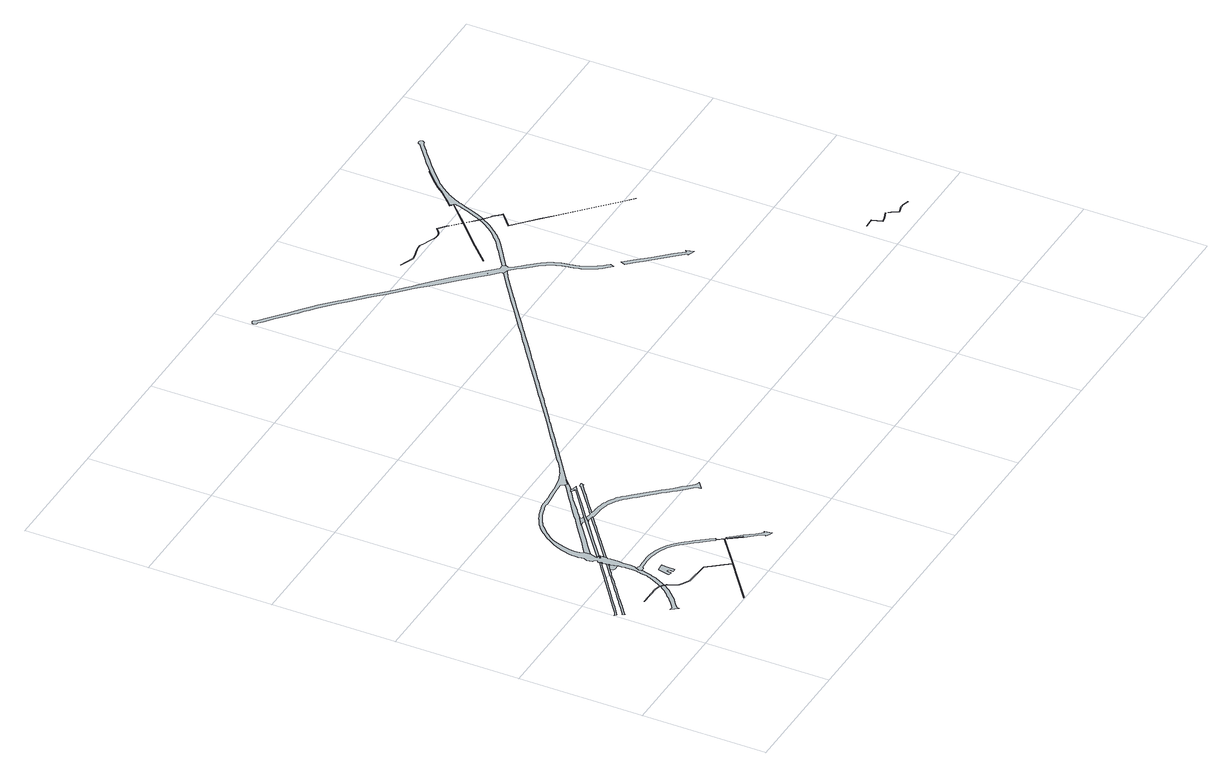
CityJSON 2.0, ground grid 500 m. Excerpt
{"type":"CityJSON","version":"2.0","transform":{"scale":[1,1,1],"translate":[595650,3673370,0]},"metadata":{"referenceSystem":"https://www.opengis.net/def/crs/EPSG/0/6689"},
"CityObjects":{
"object1":{"type":"GenericCityObject","attributes":{"name":"高架側道2号線","function":"3011","validFromType":"3","custodian":"武雄市","notificationNumber":"-","finalNotificationDate":"0001-01-01","finalNotificationNumber":"-","prefecture":"41","city":"41206","length":930,"width":6},"geometry":[{"type":"MultiSurface","lod":"1","boundaries":[[[0,1,2,3,4,5,6,7,8,9,10,11,12,13,14,15,16,17,18,19,20,21,22,23,24,25,26,27,28,29,30,31]]]}]},
"object2":{"type":"GenericCityObject","attributes":{"name":"高架側道1号線","function":"3011","validFromType":"3","custodian":"武雄市","notificationNumber":"-","finalNotificationDate":"0001-01-01","finalNotificationNumber":"-","prefecture":"41","city":"41206","length":930,"width":6},"geometry":[{"type":"MultiSurface","lod":"1","boundaries":[[[32,33,34,35,36,37,38,39,40,41,42,43,44,45,46,47,48,49,50,51,52,53,54,55,56,57,58,59,60,61,62,63,64,65,66,67,68,69,70,71,72,73,74,75,76,77,78,79,80,81,82,83,84,85,86,87,88,89,90,91,92,93,94,95,96,97,98,99,100,101,102,103,104,105,106,107,108,109,110,111,112,113,114,115,116,117,118,119,120,121,122,123,124,125,126,127,128,129,130,131,132,133,134,135,136,137,138,139,140,141,142,143,144,145,146,147,148,149,150,151,152,153,154,155,156,157,158,159,160,161,162,163,164,165,166,167,168,169,170,171,172,173,174,175,176,177,178,179,180]]]}]},
"object3":{"type":"GenericCityObject","attributes":{"name":"3号支線","function":"3041","validFromType":"3","custodian":"武雄市","notificationNumber":"-","finalNotificationDate":"0001-01-01","finalNotificationNumber":"-","prefecture":"41","city":"41206","number":"1-3"},"geometry":[{"type":"MultiSurface","lod":"1","boundaries":[[[181,182,183,184,185,186,187,188,189,190,191,192,193,194,195,196,197,198,199,200,201,202,203]]]}]},
"object4":{"type":"GenericCityObject","attributes":{"name":"梶原公園","function":"3021","validFromType":"3","custodian":"武雄市","notificationNumber":"-","finalNotificationDate":"0001-01-01","finalNotificationNumber":"-","nominalArea":0.06,"prefecture":"41","city":"41206","note":"街区公園"},"geometry":[{"type":"MultiSurface","lod":"1","boundaries":[[[204,205,178,206,207,208,209,210,211,212,213,214,215,216]]]}]},
"object5":{"type":"GenericCityObject","attributes":{"name":"野田公園","function":"3021","validFromType":"3","custodian":"武雄市","notificationNumber":"-","finalNotificationDate":"0001-01-01","finalNotificationNumber":"-","nominalArea":0.16,"prefecture":"41","city":"41206","note":"街区公園"},"geometry":[{"type":"MultiSurface","lod":"1","boundaries":[[[217,218,219,220,221,222,223,224,225,226,227,228,229,230,231,232]]]}]},
"object6":{"type":"GenericCityObject","attributes":{"name":"2号支線","function":"3041","validFromType":"3","custodian":"武雄市","notificationNumber":"-","finalNotificationDate":"0001-01-01","finalNotificationNumber":"-","prefecture":"41","city":"41206","number":"1-2"},"geometry":[{"type":"MultiSurface","lod":"1","boundaries":[[[233,203,202,201,234,235,236,237,238,239]]]}]},
"object7":{"type":"GenericCityObject","attributes":{"name":"小楠・花島線","function":"3011","validFromType":"3","custodian":"武雄市","notificationNumber":"-","finalNotificationDate":"0001-01-01","finalNotificationNumber":"-","prefecture":"41","city":"41206","length":540,"width":12},"geometry":[{"type":"MultiSurface","lod":"1","boundaries":[[[240,241,242,243,244,245,246,247,248,249,250,251,252,253,254,255,256,257,258,259,260,261,262,263,264,265,266,267,268,269,270,271,272,273,274,275,276,277,278,279,280,281,282,283,284,285,286,287,288,289,290,291,292,293,294,295,296,297,298,299,300,301,302,303,304,305,306,307,308,309,310,311,312,313,314,315,316,317,318,319,320,321,322,323,324,325,326,327,328,329,330,331,332,333,334,335,336,337,338,339]]]}]},
"object8":{"type":"GenericCityObject","attributes":{"name":"高架側道1号線","function":"3011","validFromType":"3","custodian":"武雄市","notificationNumber":"-","finalNotificationDate":"0001-01-01","finalNotificationNumber":"-","prefecture":"41","city":"41206","length":930,"width":6},"geometry":[{"type":"MultiSurface","lod":"1","boundaries":[[[340,341,342,343,344,345,346,347,348,349,350,351,352,353,354,355,356,357,358,359,360,361,362]]]}]},
"object9":{"type":"GenericCityObject","attributes":{"name":"1号支線","function":"3041","validFromType":"3","custodian":"武雄市","notificationNumber":"-","finalNotificationDate":"0001-01-01","finalNotificationNumber":"-","prefecture":"41","city":"41206","number":"1-1"},"geometry":[{"type":"MultiSurface","lod":"1","boundaries":[[[363,364,233,239,365,366]]]}]},
"object10":{"type":"GenericCityObject","attributes":{"name":"高架側道2号線","function":"3011","validFromType":"3","custodian":"武雄市","notificationNumber":"-","finalNotificationDate":"0001-01-01","finalNotificationNumber":"-","prefecture":"41","city":"41206","length":930,"width":6},"geometry":[{"type":"MultiSurface","lod":"1","boundaries":[[[367,368,369,370,371,372,373,374,375,376,377,378,379,380,381,382,383,384,385,386,387,388,389,390,391,392,393]]]}]},
"object11":{"type":"GenericCityObject","attributes":{"name":"小楠・竹ノ下線","function":"3011","validFromType":"3","custodian":"武雄市","notificationNumber":"-","finalNotificationDate":"0001-01-01","finalNotificationNumber":"-","prefecture":"41","city":"41206","length":510,"width":18},"geometry":[{"type":"MultiSurface","lod":"1","boundaries":[[[394,395,396,379,378,377,376,397,398,399]]]}]},
"object12":{"type":"GenericCityObject","attributes":{"name":"小楠・花島線","function":"3011","validFromType":"3","custodian":"武雄市","notificationNumber":"-","finalNotificationDate":"0001-01-01","finalNotificationNumber":"-","prefecture":"41","city":"41206","length":540,"width":12},"geometry":[{"type":"MultiSurface","lod":"1","boundaries":[[[400,401,402,403,404,405,406,407,408,409,410,411,412,413,414,415,416,417,418]]]}]},
"object13":{"type":"GenericCityObject","attributes":{"name":"甘久・武雄線","function":"3011","validFromType":"3","custodian":"武雄市","notificationNumber":"-","finalNotificationDate":"0001-01-01","finalNotificationNumber":"-","prefecture":"41","city":"41206","length":2790,"width":18},"geometry":[{"type":"MultiSurface","lod":"1","boundaries":[[[419,420,421,422,423,424,425,426,427,428,429,430,431,432,433,434,435,436,437,438,439,394,399,440,441,442,443,444,445,446,447,448,449,450,451]]]}]},
"object14":{"type":"GenericCityObject","attributes":{"name":"小楠・竹ノ下線","function":"3011","validFromType":"3","custodian":"武雄市","notificationNumber":"-","finalNotificationDate":"0001-01-01","finalNotificationNumber":"-","prefecture":"41","city":"41206","length":510,"width":18},"geometry":[{"type":"MultiSurface","lod":"1","boundaries":[[[452,453,454,455,456,457,458,459,460,461,462,463,464,465,466,467,468,469,470,471,472,473,474,475,476,388,387,386,385,477,478,479,480,351,350,349,481,482,483,484,485,486,487,488,489,490,491,492,493,494,495,496,497,498,499,500,501,502,503,504,505,506,507,508,509,510,511,512,513,514,515,516,517,518,519,520,521,522,523,524,525,526,527,528,529,530,531,532,533,534,535,536,537,538,539,540,541,542,543,544,545,546,547,548,549,550,551,552,553,554,555,556,557,558,559,560,561,562,563,564,565,566,567,568,569,570,571,572,573,574,575]]]}]},
"object15":{"type":"GenericCityObject","attributes":{"name":"高橋・武雄線","function":"3011","validFromType":"3","custodian":"武雄市","notificationNumber":"-","finalNotificationDate":"0001-01-01","finalNotificationNumber":"-","prefecture":"41","city":"41206","length":4020,"width":16},"geometry":[{"type":"MultiSurface","lod":"1","boundaries":[[[576,577,578,579,580,581,582,583,584,585,586,587,588,589,590,591,592,593,594,595,596,597,598,599,600,601,602,603,604,605,606,607,608,609,610,611,612,613,614,615,616,617,618,619,620,621,622,623,624,625,626,627,628,629,630,631,632,633,634,635,636,637,638,639,640,641,642,643,644,645,646,647,648,649,650,651,652,653,654,655,656,657,658,659,660,661,662,663,664,665,666,667,668,669,670,671,672,673,674,675,676,677,678,679,680,681,682,683,684,685,686,687,688,689,690,691,692,693,694,695,696,697,698,699,700,701,702,703,704,705,706,707,708,709,710,711,712,713,714,715,716,717,718,12,11,719,720,721,180,179,216,215,722,723,724,725,726,727,728,729,730,731,732,733,734,735,736,737,738,739,740,741,742,743,744,745,746,747,748,749,750,751,752,753,754,755,756,757,758,759,760,761,762,763,764,765,766,767,768,769,770,771,772,773,774,775,776,777,778,779,780,781,782,783,784,245,244,243,242,241,240,339,785,786,787,788,789,790,791,361,360,792,793,794,382,381,795,435,434,796,797,798,799,800,801,802,803,804,805,806,807,808,809,810,811,812,813,814,815,816,817,818,819,820,821,822,823,824,825,826,827,828,420,419,451,829]]]}]},
"object16":{"type":"GenericCityObject","attributes":{"name":"高橋・鳴瀬線","function":"3011","validFromType":"3","custodian":"武雄市","notificationNumber":"-","finalNotificationDate":"0001-01-01","finalNotificationNumber":"-","prefecture":"41","city":"41206","length":1640,"width":26},"geometry":[{"type":"MultiSurface","lod":"1","boundaries":[[[830,831,832,833,834,835,836,837,838,839,840,841,842,843,844,845,846,847,848,849,850,851,852,853,854,855,856,857,858,859,860,861,862,863,864,865,866,867,868,869,870,871,872,873,874,875,876,877,878,879,880,881,882,883,633,632,884,885,886,887,888,889,890,891,892,893,894,895,896,897,898,899,900,901,902,903,904,905,906,907,908,909,910,911,912,913,914,915,916,917,918,919,920,921,922,923,924,925,926,927,928,929,930,931,932,933,934,935,936,937,938,939,940,941,942,943,944,945,946,947,948,949,950,951,952,953,954,955,956,957,958,959,960,961,962,963,964,965,966,967,968]]]}]},
"object17":{"type":"GenericCityObject","attributes":{"name":"高橋下水路","function":"3041","validFromType":"3","custodian":"武雄市","notificationNumber":"-","finalNotificationDate":"0001-01-01","finalNotificationNumber":"-","prefecture":"41","city":"41206","number":5},"geometry":[{"type":"MultiSurface","lod":"1","boundaries":[[[969,970,971,972,973,974,975,976,977,978,979,980,981,982,983,984,985,986,987,988,989,990,991,992,993,994]]]}]},
"object18":{"type":"GenericCityObject","attributes":{"name":"上滝下水路","function":"3041","validFromType":"3","custodian":"武雄市","notificationNumber":"-","finalNotificationDate":"0001-01-01","finalNotificationNumber":"-","prefecture":"41","city":"41206","number":8},"geometry":[{"type":"MultiSurface","lod":"1","boundaries":[[[995,996,997,998,999,1000]]]}]},
"object19":{"type":"GenericCityObject","attributes":{"name":"高橋・鳴瀬線","function":"3011","validFromType":"3","custodian":"武雄市","notificationNumber":"-","finalNotificationDate":"0001-01-01","finalNotificationNumber":"-","prefecture":"41","city":"41206","length":1640,"width":26},"geometry":[{"type":"MultiSurface","lod":"1","boundaries":[[[1001,1002,1003,1004,1005,1006,1007,1008,1009,1010,1011,1012,1013,1014,1015,1016]]]}]},
"object20":{"type":"GenericCityObject","attributes":{"name":"上滝下水路","function":"3041","validFromType":"3","custodian":"武雄市","notificationNumber":"-","finalNotificationDate":"0001-01-01","finalNotificationNumber":"-","prefecture":"41","city":"41206","number":8},"geometry":[{"type":"MultiSurface","lod":"1","boundaries":[[[1017,1018,1019,1020,1021,1022,1023,1024,1025,1026,1027,1028,1029,1030,1031,1032,1033,1034,1035,995,1000,1036,1037,1038,1039,1040,1041,1042,1043,1044,1045,1046,1047,1048,1049,1050,1051,1052,1053,1054,1055,1056,1057,1058,1059,1060,1061,1062,1063,1064,1065,1066,1067,1068,1069,1070,1071,1072,1073,1074,1075,1076,1077,1078,1079,1080,1081,1082,1083,1084]]]}]},
"object21":{"type":"GenericCityObject","attributes":{"name":"高橋・武雄線","function":"3011","validFromType":"3","custodian":"武雄市","notificationNumber":"-","finalNotificationDate":"0001-01-01","finalNotificationNumber":"-","prefecture":"41","city":"41206","length":4020,"width":16},"geometry":[{"type":"MultiSurface","lod":"1","boundaries":[[[1085,1086,1087,1088,1089,1090,1091,1092,1093,1094,1095,1096,1097,1098,1099,1100,1101,1102,1103,1104,1105,1106,1107,1108,1109,1110,1111,1112,1113,1114,1115,1116,1117,1118,1119,1120,1121,1122,1123,1124,1125,1126,1127,1128,1129,1130,1131,1132,1133,1134,1135,1136,1137,1138,1139,1140,1141,1142,1143,1144,1145,1146,1147,1148,1149,1150,1151,1152,1153,1154,1155,1156,1157,1158,1159,944,943,1160,1161,1162,1163,1164,1165,1166,1167,1168,1169,1170,1171,1172,1173,1174,1175,1176,1177,1178,1179,1180,1181,1182,1183,1184,1185,1186,1187,1188,1189,1190,1191,1192,1193,1194,1195,1196,1197,1198,1199,1200,1201,1202,1203,1204,1205,1206,1207,1208,1209,1210,1211,1212,1213,1214,1215,1216,1217,1218,1219,1220,1221,1222,1223,1224,1225,1226]]]}]},
"object22":{"type":"GenericCityObject","attributes":{"name":"上滝下水路","function":"3041","validFromType":"3","custodian":"武雄市","notificationNumber":"-","finalNotificationDate":"0001-01-01","finalNotificationNumber":"-","prefecture":"41","city":"41206","number":8},"geometry":[{"type":"MultiSurface","lod":"1","boundaries":[[[1227,1228,1229,1230,1231,1232,1233,1234,1235,1236,1237,1238,1239,1067,1066,1240]]]}]},
"object23":{"type":"GenericCityObject","attributes":{"name":"鳴瀬下水路","function":"3041","validFromType":"3","custodian":"武雄市","notificationNumber":"-","finalNotificationDate":"0001-01-01","finalNotificationNumber":"-","prefecture":"41","city":"41206","number":7},"geometry":[{"type":"MultiSurface","lod":"1","boundaries":[[[1241,1242,1243,1244,1245,1246,1247,1248,1249,1250,1251,1252,1253,1254,1255,1256,1257,1258,1259,1260,1261,1262]]]}]}
},
"vertices":[
[30,378,0],[42,387,0],[51,393,0],[71,409,0],[87,421,0],[108,436,0],[132,454,0],[155,472,0],[166,480,0],[207,511,0],[244,539,0],[271,560,0],[270,566,0],[241,544,0],[204,516,0],[177,496,0],[129,459,0],[120,453,0],[96,435,0],[84,426,0],[68,414,0],[49,399,0],[45,396,0],[36,390,0],[30,385,0],[19,377,0],[13,373,0],[9,371,0],[6,371,0],[10,365,0],[11,364,0],[23,372,0],
[272,539,0],[254,524,0],[240,514,0],[227,504,0],[221,500,0],[220,499,0],[212,492,0],[192,477,0],[183,470,0],[175,463,0],[144,440,0],[136,433,0],[117,419,0],[117,418,0],[101,406,0],[94,401,0],[84,392,0],[83,392,0],[62,376,0],[58,373,0],[58,372,0],[57,372,0],[57,371,0],[56,371,0],[55,371,0],[55,370,0],[54,370,0],[54,369,0],[53,369,0],[53,368,0],[52,368,0],[51,368,0],[51,367,0],[50,367,0],[50,366,0],[49,366,0],[49,365,0],[48,365,0],[47,365,0],[47,364,0],[46,364,0],[46,363,0],[45,363,0],[45,362,0],[44,362,0],[43,361,0],[42,361,0],[42,360,0],[41,360,0],[41,359,0],[40,359,0],[39,358,0],[38,358,0],[38,357,0],[37,357,0],[37,356,0],[36,356,0],[35,355,0],[34,355,0],[34,354,0],[33,354,0],[33,353,0],[32,353,0],[31,352,0],[30,352,0],[30,351,0],[29,351,0],[29,350,0],[28,350,0],[27,349,0],[26,349,0],[26,348,0],[23,349,0],[27,343,0],[29,340,0],[29,343,0],[30,344,0],[31,344,0],[31,345,0],[32,345,0],[32,346,0],[33,346,0],[34,347,0],[35,347,0],[35,348,0],[36,348,0],[36,349,0],[37,349,0],[38,350,0],[39,350,0],[39,351,0],[40,351,0],[40,352,0],[41,352,0],[42,353,0],[43,353,0],[43,354,0],[44,354,0],[44,355,0],[45,355,0],[46,356,0],[47,356,0],[47,357,0],[48,357,0],[48,358,0],[49,358,0],[49,359,0],[50,359,0],[51,359,0],[51,360,0],[52,360,0],[52,361,0],[53,361,0],[53,362,0],[54,362,0],[55,362,0],[55,363,0],[56,363,0],[56,364,0],[57,364,0],[57,365,0],[58,365,0],[59,366,0],[60,366,0],[60,367,0],[61,367,0],[61,368,0],[62,368,0],[66,371,0],[87,387,0],[93,392,0],[111,407,0],[114,408,0],[120,414,0],[146,434,0],[148,434,0],[174,455,0],[179,459,0],[187,465,0],[215,488,0],[223,494,0],[227,497,0],[232,500,0],[243,509,0],[258,520,0],[264,524,0],[272,531,0],[275,530,0],[273,542,0],
[417,220,0],[320,227,0],[292,242,0],[281,249,0],[271,265,0],[260,289,0],[254,296,0],[240,307,0],[217,314,0],[131,315,0],[131,313,0],[216,312,0],[239,305,0],[252,295,0],[258,288,0],[269,264,0],[280,247,0],[291,240,0],[319,225,0],[416,218,0],[481,135,0],[482,136,0],[483,136,0],
[275,532,0],[273,532,0],[251,515,0],[251,512,0],[253,509,0],[255,506,0],[255,505,0],[258,500,0],[260,498,0],[279,499,0],[282,499,0],[279,514,0],[275,528,0],
[355,305,0],[357,338,0],[357,345,0],[358,360,0],[350,359,0],[330,358,0],[328,355,0],[325,341,0],[321,326,0],[318,312,0],[320,310,0],[330,307,0],[334,326,0],[345,323,0],[341,305,0],[349,305,0],
[603,232,0],[412,81,0],[314,5,0],[316,4,0],[413,80,0],[483,134,0],[605,230,0],
[297,424,0],[296,423,0],[295,421,0],[295,419,0],[295,418,0],[296,407,0],[297,409,0],[300,411,0],[301,410,0],[303,409,0],[305,409,0],[306,409,0],[308,409,0],[310,410,0],[311,410,0],[312,411,0],[313,413,0],[314,414,0],[316,414,0],[320,414,0],[344,416,0],[354,417,0],[364,417,0],[369,417,0],[378,417,0],[388,416,0],[402,413,0],[407,412,0],[411,411,0],[416,410,0],[426,407,0],[430,406,0],[435,404,0],[439,402,0],[448,398,0],[457,393,0],[461,391,0],[465,388,0],[473,383,0],[477,380,0],[481,377,0],[484,374,0],[488,371,0],[491,368,0],[495,364,0],[498,361,0],[502,357,0],[506,353,0],[508,349,0],[518,337,0],[532,319,0],[539,311,0],[545,303,0],[561,282,0],[570,271,0],[582,256,0],[593,261,0],[580,278,0],[570,290,0],[560,304,0],[554,310,0],[548,319,0],[541,327,0],[527,346,0],[524,350,0],[516,359,0],[509,367,0],[503,373,0],[495,380,0],[488,386,0],[484,390,0],[476,396,0],[471,399,0],[462,404,0],[453,409,0],[444,413,0],[439,415,0],[434,417,0],[429,419,0],[419,422,0],[414,423,0],[410,424,0],[405,425,0],[389,428,0],[379,429,0],[369,429,0],[363,429,0],[359,429,0],[350,429,0],[338,428,0],[319,426,0],[314,426,0],[312,427,0],[311,428,0],[310,429,0],[308,429,0],[307,430,0],[305,430,0],[303,429,0],[300,433,0],
[386,619,0],[405,634,0],[411,639,0],[429,653,0],[431,655,0],[463,679,0],[468,683,0],[470,685,0],[488,698,0],[509,715,0],[505,716,0],[501,717,0],[464,688,0],[459,684,0],[453,679,0],[431,662,0],[428,659,0],[425,657,0],[378,621,0],[339,591,0],[308,567,0],[308,559,0],[383,617,0],
[541,315,0],[539,314,0],[646,176,0],[648,178,0],
[632,857,0],[627,858,0],[627,863,0],[613,857,0],[625,848,0],[626,853,0],[631,852,0],[632,848,0],[566,797,0],[491,741,0],[474,728,0],[475,726,0],[473,727,0],[435,698,0],[295,588,0],[307,589,0],[338,612,0],[386,650,0],[478,721,0],[480,722,0],[494,734,0],[497,737,0],[504,743,0],[569,793,0],[574,797,0],[635,844,0],[649,855,0],
[447,730,0],[463,732,0],[470,728,0],[493,745,0],[484,744,0],[483,756,0],
[685,143,0],[670,162,0],[657,180,0],[642,198,0],[617,230,0],[609,221,0],[633,191,0],[647,172,0],[661,155,0],[676,136,0],[690,118,0],[695,111,0],[688,106,0],[704,99,0],[716,95,0],[714,107,0],[711,124,0],[704,119,0],[699,126,0],
[646,887,0],[641,894,0],[619,878,0],[598,863,0],[569,841,0],[547,824,0],[523,807,0],[515,801,0],[480,775,0],[471,768,0],[461,761,0],[429,738,0],[379,700,0],[346,676,0],[329,664,0],[301,643,0],[302,621,0],[340,649,0],[369,671,0],[400,694,0],[418,708,0],[506,774,0],[517,782,0],[522,786,0],[530,794,0],[549,809,0],[562,819,0],[574,829,0],[591,841,0],[612,856,0],[637,875,0],[648,883,0],[668,904,0],
[658,844,0],[661,841,0],[610,801,0],[595,790,0],[595,789,0],[594,789,0],[590,786,0],[588,784,0],[587,783,0],[585,781,0],[584,781,0],[582,780,0],[569,769,0],[561,763,0],[559,762,0],[559,761,0],[539,746,0],[537,745,0],[534,742,0],[532,741,0],[521,732,0],[520,731,0],[513,732,0],[508,734,0],[500,736,0],[481,718,0],[483,723,0],[487,721,0],[497,718,0],[515,713,0],[524,712,0],[532,711,0],[541,711,0],[551,711,0],[559,711,0],[565,710,0],[569,709,0],[577,708,0],[585,706,0],[595,702,0],[603,700,0],[609,697,0],[615,694,0],[622,691,0],[629,687,0],[635,683,0],[640,679,0],[647,674,0],[651,670,0],[659,663,0],[664,656,0],[677,642,0],[690,628,0],[703,615,0],[723,593,0],[740,574,0],[752,562,0],[766,547,0],[786,523,0],[791,518,0],[812,495,0],[832,473,0],[842,462,0],[842,447,0],[872,471,0],[859,473,0],[858,475,0],[856,476,0],[842,491,0],[828,507,0],[822,513,0],[799,536,0],[791,546,0],[770,569,0],[755,585,0],[739,602,0],[723,619,0],[708,635,0],[693,652,0],[674,672,0],[669,678,0],[665,682,0],[660,686,0],[655,691,0],[650,695,0],[644,698,0],[638,703,0],[632,706,0],[627,709,0],[619,713,0],[611,716,0],[603,719,0],[596,721,0],[589,723,0],[582,725,0],[575,726,0],[569,727,0],[563,728,0],[557,728,0],[549,728,0],[540,729,0],[533,729,0],[528,730,0],[534,734,0],[538,738,0],[539,738,0],[564,757,0],[565,758,0],[580,770,0],[587,775,0],[588,777,0],[597,783,0],[598,784,0],[599,785,0],[602,787,0],[605,789,0],[606,790,0],[606,791,0],[607,791,0],[615,797,0],[633,811,0],[665,836,0],[669,833,0],[673,847,0],
[769,978,0],[814,1011,0],[823,1018,0],[838,1029,0],[854,1041,0],[869,1052,0],[884,1063,0],[902,1077,0],[915,1086,0],[937,1102,0],[954,1115,0],[965,1124,0],[981,1135,0],[990,1142,0],[1004,1152,0],[1027,1169,0],[1047,1184,0],[1075,1204,0],[1094,1219,0],[1104,1226,0],[1119,1237,0],[1136,1250,0],[1151,1261,0],[1165,1272,0],[1177,1281,0],[1189,1290,0],[1209,1304,0],[1232,1321,0],[1264,1345,0],[1274,1353,0],[1286,1362,0],[1309,1378,0],[1332,1396,0],[1365,1420,0],[1388,1438,0],[1407,1452,0],[1426,1467,0],[1441,1478,0],[1458,1490,0],[1464,1495,0],[1495,1518,0],[1513,1532,0],[1534,1548,0],[1548,1558,0],[1564,1570,0],[1582,1584,0],[1587,1587,0],[1621,1613,0],[1623,1614,0],[1632,1621,0],[1647,1632,0],[1649,1634,0],[1668,1648,0],[1678,1654,0],[1687,1661,0],[1710,1675,0],[1716,1679,0],[1698,1684,0],[1648,1647,0],[1605,1615,0],[1556,1580,0],[1520,1552,0],[1474,1518,0],[1430,1485,0],[1396,1459,0],[1360,1433,0],[1339,1417,0],[1308,1394,0],[1263,1360,0],[1224,1332,0],[1184,1302,0],[1158,1282,0],[1124,1256,0],[1086,1229,0],[1075,1220,0],[958,1132,0],[918,1103,0],[896,1087,0],[869,1067,0],[858,1058,0],[837,1043,0],[811,1024,0],[788,1007,0],[762,988,0],[746,975,0],[720,957,0],[715,954,0],[700,946,0],[695,943,0],[689,941,0],[681,938,0],[674,935,0],[666,932,0],[656,929,0],[644,926,0],[628,923,0],[613,920,0],[602,918,0],[595,917,0],[586,916,0],[564,915,0],[541,913,0],[524,911,0],[501,911,0],[485,909,0],[472,906,0],[466,905,0],[456,902,0],[454,901,0],[445,898,0],[437,895,0],[431,893,0],[419,887,0],[415,886,0],[403,879,0],[395,875,0],[388,870,0],[377,864,0],[370,858,0],[364,854,0],[355,845,0],[340,829,0],[336,824,0],[331,819,0],[322,807,0],[316,799,0],[313,794,0],[304,779,0],[293,761,0],[284,741,0],[277,725,0],[273,710,0],[268,689,0],[266,675,0],[265,660,0],[265,649,0],[266,637,0],[267,627,0],[262,613,0],[265,591,0],[275,588,0],[276,576,0],[269,570,0],[276,564,0],[277,558,0],[272,554,0],[282,495,0],[284,484,0],[286,474,0],[286,466,0],[286,444,0],[284,424,0],[283,418,0],[282,411,0],[280,404,0],[278,394,0],[277,386,0],[274,376,0],[272,371,0],[271,366,0],[268,358,0],[261,344,0],[254,330,0],[248,320,0],[242,309,0],[237,300,0],[234,296,0],[227,287,0],[223,281,0],[218,276,0],[213,270,0],[204,260,0],[197,254,0],[190,246,0],[182,239,0],[165,225,0],[140,206,0],[130,208,0],[150,182,0],[150,193,0],[168,207,0],[177,214,0],[187,222,0],[194,228,0],[201,233,0],[209,242,0],[216,248,0],[225,259,0],[231,265,0],[236,271,0],[240,277,0],[247,287,0],[250,291,0],[255,300,0],[258,304,0],[263,312,0],[265,317,0],[269,327,0],[275,338,0],[277,343,0],[280,351,0],[281,354,0],[282,357,0],[284,362,0],[286,367,0],[287,372,0],[289,380,0],[292,391,0],[295,403,0],[305,446,0],[306,462,0],[306,487,0],[307,514,0],[307,541,0],[307,554,0],[309,554,0],[308,583,0],[296,573,0],[296,580,0],[294,595,0],[295,646,0],[293,660,0],[291,677,0],[292,700,0],[298,724,0],[304,745,0],[309,758,0],[312,765,0],[318,780,0],[328,795,0],[340,810,0],[344,816,0],[373,845,0],[377,848,0],[385,854,0],[390,858,0],[401,864,0],[407,868,0],[416,873,0],[424,877,0],[432,880,0],[455,888,0],[469,892,0],[477,895,0],[495,898,0],[508,897,0],[537,900,0],[552,901,0],[568,903,0],[588,905,0],[602,907,0],[625,909,0],[629,909,0],[713,937,0],
[1031,2347,0],[1031,2348,0],[1030,2350,0],[1029,2351,0],[1027,2352,0],[1026,2353,0],[1024,2354,0],[1023,2355,0],[1021,2355,0],[1019,2355,0],[1017,2354,0],[1016,2353,0],[1014,2352,0],[1013,2351,0],[1012,2350,0],[1011,2348,0],[1011,2347,0],[1011,2345,0],[1011,2343,0],[1011,2341,0],[1012,2340,0],[1013,2338,0],[1014,2337,0],[1015,2336,0],[1017,2335,0],[1019,2334,0],[1020,2334,0],[1022,2334,0],[1031,2327,0],[1038,2320,0],[1076,2289,0],[1097,2271,0],[1111,2259,0],[1137,2238,0],[1141,2233,0],[1160,2218,0],[1176,2204,0],[1198,2186,0],[1210,2175,0],[1237,2152,0],[1263,2128,0],[1285,2106,0],[1317,2074,0],[1357,2036,0],[1391,2002,0],[1436,1958,0],[1467,1928,0],[1500,1894,0],[1538,1855,0],[1577,1814,0],[1622,1769,0],[1644,1747,0],[1668,1723,0],[1698,1693,0],[1722,1677,0],[1742,1654,0],[1756,1637,0],[1766,1626,0],[1781,1608,0],[1794,1592,0],[1803,1582,0],[1811,1571,0],[1817,1561,0],[1820,1555,0],[1825,1545,0],[1828,1537,0],[1831,1530,0],[1833,1524,0],[1835,1516,0],[1838,1505,0],[1840,1493,0],[1841,1484,0],[1843,1474,0],[1846,1464,0],[1850,1448,0],[1855,1436,0],[1860,1425,0],[1865,1415,0],[1871,1404,0],[1878,1392,0],[1888,1380,0],[1901,1365,0],[1915,1349,0],[1922,1365,0],[1913,1375,0],[1900,1390,0],[1891,1402,0],[1884,1411,0],[1878,1421,0],[1875,1428,0],[1870,1438,0],[1866,1449,0],[1862,1462,0],[1858,1475,0],[1856,1485,0],[1854,1498,0],[1853,1507,0],[1852,1516,0],[1849,1527,0],[1847,1533,0],[1843,1542,0],[1839,1552,0],[1832,1567,0],[1828,1574,0],[1822,1583,0],[1816,1592,0],[1806,1603,0],[1791,1621,0],[1781,1632,0],[1768,1647,0],[1744,1675,0],[1741,1680,0],[1738,1684,0],[1743,1699,0],[1735,1708,0],[1719,1708,0],[1689,1739,0],[1653,1776,0],[1625,1804,0],[1588,1842,0],[1564,1866,0],[1549,1879,0],[1512,1911,0],[1492,1928,0],[1477,1941,0],[1461,1956,0],[1431,1984,0],[1382,2032,0],[1356,2058,0],[1329,2084,0],[1297,2115,0],[1262,2150,0],[1221,2190,0],[1198,2209,0],[1162,2239,0],[1134,2260,0],[1116,2276,0],[1067,2317,0],[1031,2345,0],
[1236,2160,0],[1235,2158,0],[1317,2082,0],[1347,2054,0],[1383,2026,0],[1437,1970,0],[1445,1958,0],[1482,1924,0],[1516,1893,0],[1564,1840,0],[1587,1815,0],[1622,1785,0],[1660,1747,0],[1670,1734,0],[1671,1735,0],[1662,1748,0],[1623,1786,0],[1588,1817,0],[1565,1841,0],[1517,1895,0],[1484,1925,0],[1446,1960,0],[1439,1971,0],[1384,2027,0],[1348,2056,0],[1318,2084,0],
[1906,1953,0],[1816,1869,0],[1732,1784,0],[1734,1783,0],[1818,1868,0],[1907,1952,0],
[2029,1253,0],[1983,1303,0],[1954,1336,0],[1952,1337,0],[1945,1319,0],[1973,1290,0],[1993,1269,0],[2022,1238,0],[2046,1213,0],[2069,1188,0],[2106,1147,0],[2100,1142,0],[2129,1133,0],[2122,1162,0],[2116,1156,0],[2085,1191,0],
[1576,2037,0],[1575,2035,0],[1630,2014,0],[1643,2016,0],[1685,2026,0],[1696,2029,0],[1708,2029,0],[1713,2028,0],[1728,2022,0],[1757,2010,0],[1776,2003,0],[1787,2000,0],[1795,1999,0],[1805,2001,0],[1815,2006,0],[1833,2022,0],[1862,1997,0],[1874,1983,0],[1900,1959,0],[1922,1936,0],[1947,1912,0],[1985,1881,0],[1992,1878,0],[2016,1853,0],[2019,1850,0],[1987,1821,0],[1964,1801,0],[2001,1768,0],[2055,1718,0],[2101,1675,0],[2161,1619,0],[2219,1565,0],[2281,1507,0],[2324,1467,0],[2325,1469,0],[2282,1508,0],[2220,1566,0],[2162,1621,0],[2102,1676,0],[2057,1719,0],[2003,1770,0],[1967,1801,0],[1988,1819,0],[2022,1850,0],[2018,1854,0],[1993,1880,0],[1986,1883,0],[1948,1913,0],[1923,1937,0],[1908,1953,0],[1907,1955,0],[1902,1960,0],[1876,1984,0],[1863,1998,0],[1833,2024,0],[1814,2008,0],[1805,2003,0],[1795,2001,0],[1787,2002,0],[1776,2005,0],[1758,2012,0],[1729,2023,0],[1713,2030,0],[1708,2031,0],[1696,2031,0],[1684,2028,0],[1643,2018,0],[1630,2016,0],
[2284,2304,0],[2286,2305,0],[2287,2307,0],[2288,2308,0],[2289,2310,0],[2289,2311,0],[2289,2313,0],[2289,2315,0],[2289,2317,0],[2288,2318,0],[2287,2320,0],[2286,2321,0],[2284,2322,0],[2283,2323,0],[2281,2323,0],[2279,2323,0],[2278,2323,0],[2276,2323,0],[2274,2322,0],[2273,2322,0],[2272,2320,0],[2270,2319,0],[2270,2318,0],[2269,2316,0],[2269,2314,0],[2268,2313,0],[2265,2310,0],[2241,2292,0],[2236,2288,0],[2229,2282,0],[2223,2277,0],[2217,2271,0],[2197,2255,0],[2178,2241,0],[2152,2218,0],[2133,2202,0],[2097,2168,0],[2084,2155,0],[2069,2139,0],[2062,2133,0],[2047,2113,0],[2036,2100,0],[2022,2085,0],[2017,2080,0],[2005,2067,0],[1990,2052,0],[1985,2046,0],[1992,2038,0],[1997,2033,0],[1995,2022,0],[1992,2012,0],[1987,1997,0],[1981,1979,0],[1976,1964,0],[1963,1936,0],[1955,1919,0],[1950,1909,0],[1941,1893,0],[1935,1884,0],[1930,1875,0],[1924,1867,0],[1917,1858,0],[1907,1845,0],[1901,1838,0],[1894,1830,0],[1884,1821,0],[1877,1814,0],[1867,1804,0],[1854,1793,0],[1840,1783,0],[1823,1771,0],[1810,1761,0],[1795,1750,0],[1774,1736,0],[1757,1723,0],[1762,1712,0],[1795,1735,0],[1818,1751,0],[1837,1764,0],[1848,1772,0],[1855,1777,0],[1864,1785,0],[1872,1791,0],[1879,1798,0],[1885,1803,0],[1893,1810,0],[1899,1817,0],[1901,1819,0],[1905,1824,0],[1912,1831,0],[1919,1840,0],[1921,1842,0],[1928,1851,0],[1937,1862,0],[1942,1870,0],[1947,1877,0],[1959,1897,0],[1963,1904,0],[1968,1914,0],[1975,1928,0],[1982,1944,0],[1988,1959,0],[1990,1966,0],[1996,1983,0],[2000,1995,0],[2001,1998,0],[2009,2016,0],[2011,2023,0],[2015,2032,0],[2019,2039,0],[2022,2046,0],[2028,2057,0],[2029,2060,0],[2036,2071,0],[2041,2080,0],[2043,2082,0],[2049,2092,0],[2055,2101,0],[2061,2108,0],[2067,2116,0],[2073,2123,0],[2078,2129,0],[2085,2137,0],[2093,2145,0],[2101,2153,0],[2104,2155,0],[2147,2196,0],[2153,2201,0],[2172,2218,0],[2188,2230,0],[2202,2242,0],[2213,2252,0],[2225,2262,0],[2230,2266,0],[2235,2271,0],[2241,2275,0],[2269,2298,0],[2276,2303,0],[2278,2303,0],[2279,2303,0],[2281,2303,0],[2283,2303,0],
[1982,2045,0],[2015,2080,0],[2038,2105,0],[2061,2135,0],[2096,2168,0],[2136,2207,0],[2135,2208,0],[2094,2170,0],[2060,2136,0],[2037,2106,0],[2014,2082,0],[1980,2045,0],[1990,2035,0],[1992,2035,0],
[2752,585,0],[2753,587,0],[2727,593,0],[2711,594,0],[2683,585,0],[2670,611,0],[2655,628,0],[2626,616,0],[2616,614,0],[2605,612,0],[2592,653,0],[2553,650,0],[2553,648,0],[2591,651,0],[2604,610,0],[2616,612,0],[2627,615,0],[2654,625,0],[2668,610,0],[2682,583,0],[2711,592,0],[2727,591,0]
]}
